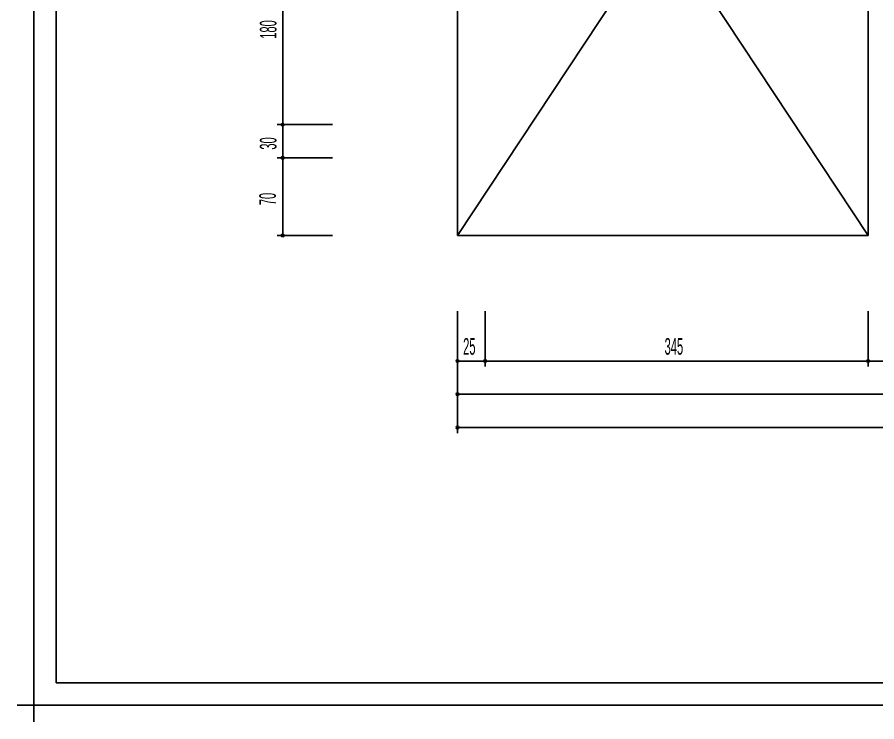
# Model space of a CAD drawing. Extents: x 3907.4 to 3911.57, y -3054.42 to -3053.7.
# Drawn here: x 3907.9316 to 3908.0865, y -3054.4197 to -3054.2927 of the extents above; entities that cross this region are included whole.
import ezdxf

# ---------------------------------------------------------------- set-up
doc = ezdxf.new("R2010")
doc.units = 0
doc.header["$LTSCALE"] = 2
doc.header["$MEASUREMENT"] = 0
doc.layers.get('0').update_dxf_attribs({"linetype": 'CONTINUOUS'})
for name, color, linetype in [('MB', 11, 'CONTINUOUS'), ('OLÇÜ', 6, 'CONTINUOUS'), ('TEXT', 11, 'CONTINUOUS')]:
    doc.layers.add(name, color=color, linetype=linetype)
doc.styles.add('ÖLÇÜ', font='stylu.ttf', dxfattribs={"width": 0.5})

msp = doc.modelspace()

# ---------------------------------------------------------------- linework, layer by layer
at = {"color": 0, "linetype": 'ByBlock'}
for centre, start, end in [((3907.979466956267, -3054.31202954204), 90, 270), ((3907.979466956267, -3054.31202954204), 90, 270), ((3907.979466956267, -3054.31202954204), 270, 90), ((3907.979466956267, -3054.31202954204), 270, 90), ((3907.979466956267, -3054.31802954204), 90, 270), ((3907.979466956267, -3054.31802954204), 90, 270), ((3907.979466956267, -3054.31802954204), 270, 90), ((3907.979466956267, -3054.31802954204), 270, 90), ((3907.979466956267, -3054.33202954204), 90, 270), ((3907.979466956267, -3054.33202954204), 270, 90), ((3908.010969865261, -3054.354638259031), 0, 180), ((3908.010969865261, -3054.354638259031), 180, 0), ((3908.015969865261, -3054.354638259031), 0, 180), ((3908.015969865261, -3054.354638259031), 0, 180), ((3908.015969865261, -3054.354638259031), 180, 0), ((3908.015969865261, -3054.354638259031), 180, 0), ((3908.084969865261, -3054.354638259031), 0, 180), ((3908.084969865261, -3054.354638259031), 0, 180), ((3908.084969865261, -3054.354638259031), 180, 0), ((3908.084969865261, -3054.354638259031), 180, 0), ((3908.010969865261, -3054.360638259031), 0, 180), ((3908.010969865261, -3054.360638259031), 180, 0), ((3908.010969865261, -3054.366638259031), 0, 180), ((3908.010969865261, -3054.366638259031), 180, 0)]:
    msp.add_arc(centre, 0.00025, start, end, dxfattribs=at)
at = {"layer": 'MB'}
for p, q in [((3908.010969865261, -3054.27602954204), (3908.010969865261, -3054.33202954204)), ((3908.084969865261, -3054.27602954204), (3908.084969865261, -3054.33202954204)), ((3908.084969865261, -3054.33202954204), (3908.010969865261, -3054.33202954204))]:
    msp.add_line(p, q, dxfattribs=at)
at = {"layer": 'MB', "color": 2}
for p, q in [((3908.010969865261, -3054.33202954204), (3908.047969865261, -3054.27602954204)), ((3908.047969865261, -3054.27602954204), (3908.084969865261, -3054.33202954204))]:
    msp.add_line(p, q, dxfattribs=at)
at = {"layer": 'OLÇÜ', "color": 6}
for p, q in [((3907.979466956267, -3054.27602954204), (3907.979466956267, -3054.31202954204)), ((3907.988466956267, -3054.31202954204), (3907.978466956266, -3054.31202954204)), ((3907.988466956267, -3054.31202954204), (3907.978466956266, -3054.31202954204)), ((3907.979466956267, -3054.31202954204), (3907.979466956267, -3054.31802954204)), ((3907.988466956267, -3054.31802954204), (3907.978466956266, -3054.31802954204)), ((3907.988466956267, -3054.31802954204), (3907.978466956266, -3054.31802954204)), ((3907.979466956267, -3054.31802954204), (3907.979466956267, -3054.33202954204)), ((3907.988466956267, -3054.33202954204), (3907.978466956266, -3054.33202954204)), ((3908.010969865261, -3054.345638259031), (3908.010969865261, -3054.355638259031)), ((3908.015969865261, -3054.345638259031), (3908.015969865261, -3054.355638259031)), ((3908.015969865261, -3054.345638259031), (3908.015969865261, -3054.355638259031)), ((3908.084969865261, -3054.345638259031), (3908.084969865261, -3054.355638259031)), ((3908.084969865261, -3054.345638259031), (3908.084969865261, -3054.355638259031)), ((3908.010969865261, -3054.351638259031), (3908.010969865261, -3054.361638259031)), ((3908.010969865261, -3054.351638259031), (3908.010969865261, -3054.367638259031)), ((3908.010969865261, -3054.354638259031), (3908.015969865261, -3054.354638259031)), ((3908.015969865261, -3054.354638259031), (3908.084969865261, -3054.354638259031)), ((3908.084969865261, -3054.354638259031), (3908.153969865261, -3054.354638259031)), ((3908.010969865261, -3054.360638259031), (3908.246969865261, -3054.360638259031)), ((3908.010969865261, -3054.366638259031), (3908.330969865261, -3054.366638259031))]:
    msp.add_line(p, q, dxfattribs=at)
at = {"layer": 'TEXT', "color": 30}
for p, q in [((3907.934622368073, -3054.419684015943), (3907.934622368073, -3053.696480489184)), ((3908.400094820046, -3054.416684015943), (3907.931622368073, -3054.416684015943))]:
    msp.add_line(p, q, dxfattribs=at)
at = {"layer": 'TEXT', "color": 5, "ltscale": 50}
for p, q in [((3907.938622368073, -3054.412684015943), (3907.938622368073, -3053.703480489184)), ((3908.393094820045, -3054.412684015943), (3907.938622368073, -3054.412684015943))]:
    msp.add_line(p, q, dxfattribs=at)

# ---------------------------------------------------------------- texts
at = {"layer": 'OLÇÜ', "color": 62, "style": 'ÖLÇÜ', "width": 0.5}
for s, p in [('180', (3907.978352754217, -3054.296545281425)), ('30', (3907.97834836183, -3054.316534483475)), ('70', (3907.97824074836, -3054.326546562538))]:
    msp.add_text(s, height=0.003, rotation=90, dxfattribs=at).set_placement(p)
for s, p in [('25', (3908.011987434807, -3054.353508683629)), ('345', (3908.048289045349, -3054.353504291242))]:
    msp.add_text(s, height=0.003, dxfattribs=at).set_placement(p)

doc.saveas('drawing.dxf')
